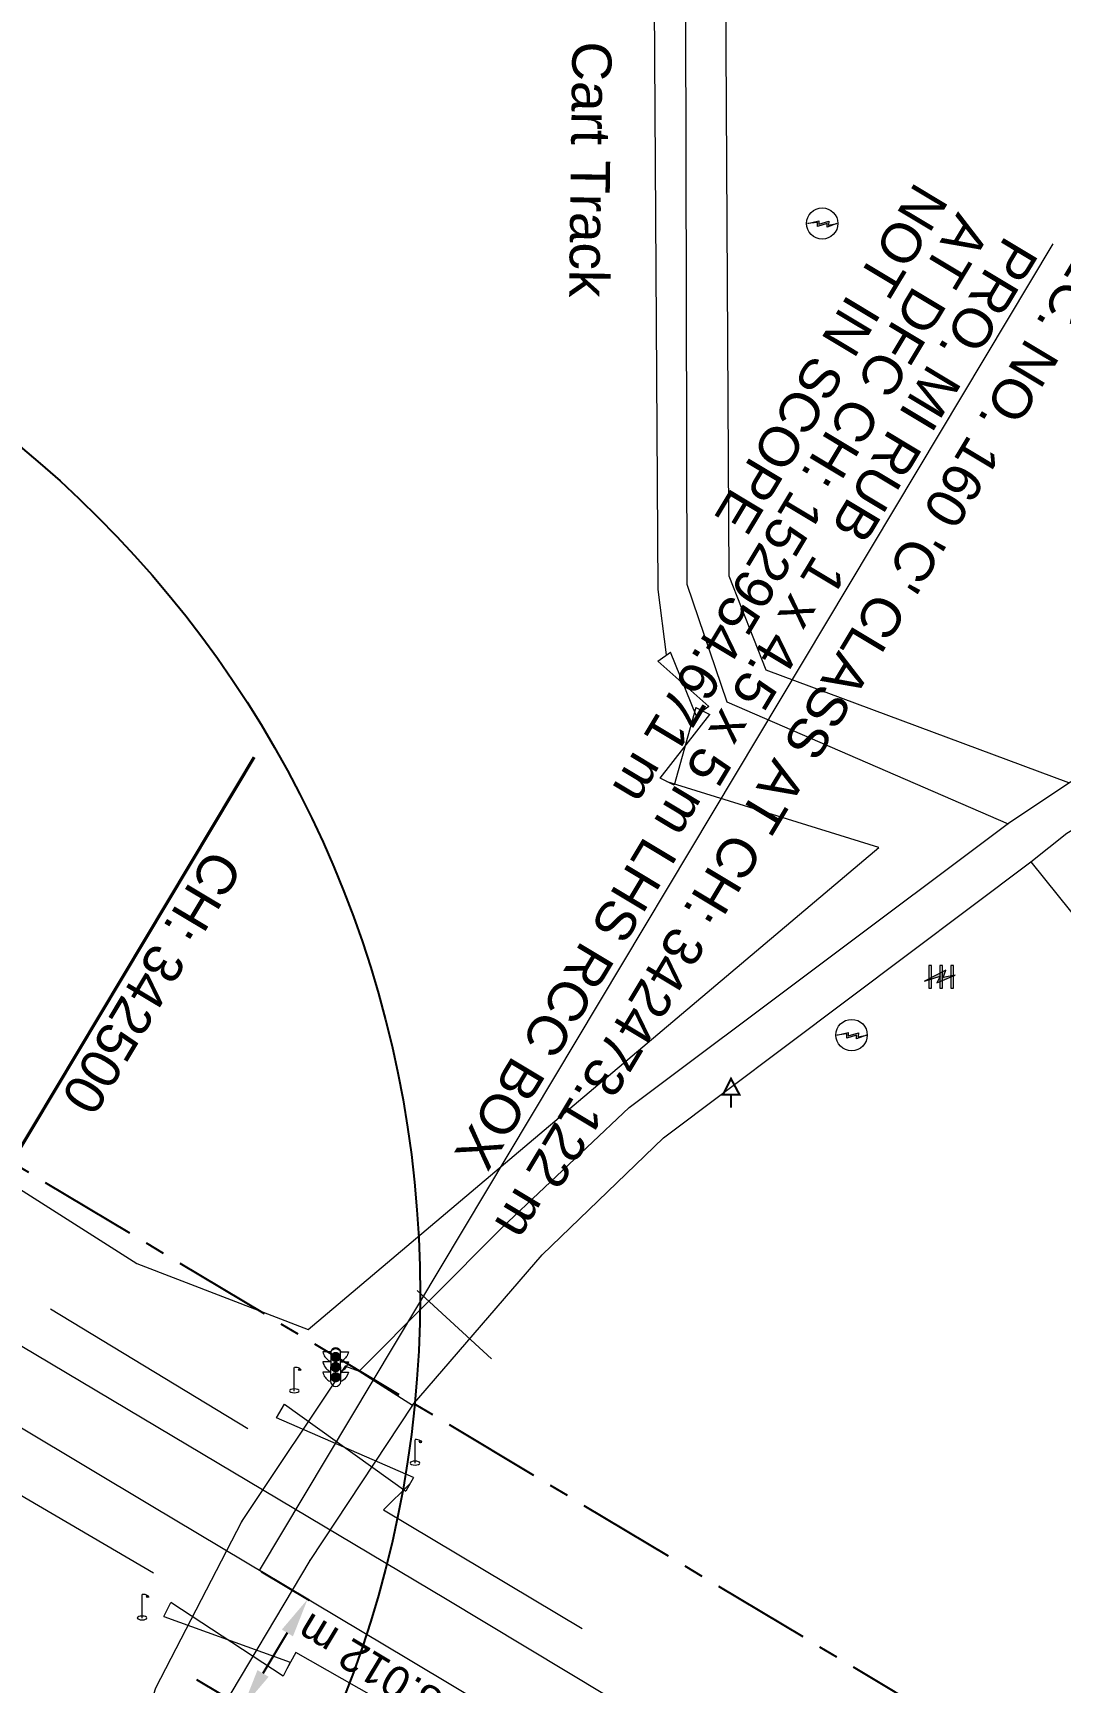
# Model space of a CAD drawing. Header units: metres. Extents: x 593168 to 611286, y 3401475 to 3412398.
# Drawn here: x 609127.3 to 609192.7, y 3402786 to 3402891.1 of the extents above; entities that cross this region are included whole.
import ezdxf

# ---------------------------------------------------------------- set-up
doc = ezdxf.new("R2010")
doc.units = ezdxf.units.M
doc.header["$MEASUREMENT"] = 0
doc.linetypes.add('CENTER', pattern=[2, 1.25, -0.25, 0.25, -0.25])
doc.linetypes.add('PHANTOM2', pattern=[1.25, 0.625, -0.125, 0.125, -0.125, 0.125, -0.125])
doc.layers.get('Defpoints').update_dxf_attribs({"lineweight": 0})
for name, color, linetype, lineweight in [('Arch', 7, 'Continuous', 0), ('Cart Track', 34, 'Continuous', 0), ('Compound Wall', 251, 'Continuous', 0), ('Electric Pole', 251, 'Continuous', 0), ('Existing IR Chainage', 7, 'Continuous', 0), ('Existing IR Track', 143, 'Continuous', 0), ('Fence', 251, 'F-LINE', 0), ('Gate', 251, 'Continuous', 0), ('Grill', 251, 'Continuous', 0), ('Lamp_Post', 251, 'Continuous', 0), ('LC DETAILS IN PLAN', 7, 'Continuous', 0), ('Pavers', 7, 'Continuous', 0), ('PROPOSED DFCC TRACK', 1, 'Continuous', 0), ('Sign Board', 251, 'Continuous', 0), ('Subroad Edge', 34, 'Continuous', 0), ('Transformer', 251, 'Continuous', 0)]:
    doc.layers.add(name, color=color, linetype=linetype, lineweight=lineweight)
doc.layers.add('Existing Railway Boundary', color=7, linetype='CENTER')
doc.layers.add('MATCH LINE', color=7, linetype='Continuous')
doc.styles.get("Standard").update_dxf_attribs({"font": 'arial_0.ttf'})
doc.styles.add('Style-Arial', font='arial_0.ttf')
doc.linetypes.add('F-LINE', pattern='A,0.6,["X",Standard,S=0.3,R=0,X=0,Y=-0.15],0.1', length=0.7)
doc.dimstyles.get("Standard").update_dxf_attribs({"dimtxt": 0.18, "dimasz": 0.18, "dimexe": 0.18, "dimexo": 0.0625, "dimgap": 0.09, "dimtad": 0, "dimtih": 1, "dimtoh": 1, "dimdec": 4, "dimzin": 0, "dimdsep": 46, "dimtxsty": 'Standard', "dimcen": 0.09, "dimadec": 0, "dimazin": 0, "dimtfac": 1, "dimtdec": 4, "dimtofl": 0, "dimtmove": 0, "dimatfit": 3, "dimfxl": 1, "dimtolj": 1, "dimtzin": 0, "dimarcsym": 0})

# ---------------------------------------------------------------- blocks, each defined once
blk = doc.blocks.new('GT')
at = {"layer": 'Gate'}
for p, q in [((-0.5, -0.5), (-0.5, 0.5)), ((-0.5, 0.5), (0.5, -0.5)), ((0.5, 0.5), (0.5, -0.5))]:
    blk.add_line(p, q, dxfattribs=at)
blk.add_lwpolyline([(0.5, 0.5), (-0.5, -0.5)], dxfattribs=at)
blk = doc.blocks.new('EP')
blk.add_hatch(color=8).paths.add_polyline_path([(-0.21, -0.05), (-0.21, 0.16), (-0.93, -0.01), (-0.31, 0.07), (-0.31, -0.19), (0.31, 0), (0.31, -0.24), (0.94, -0.01), (0.41, -0.1), (0.43, 0.15)])
at = {"color": 8}
for p, q in [((-0.93, -0.01), (-0.21, 0.16)), ((-0.31, 0.07), (-0.93, -0.01)), ((-0.31, -0.19), (-0.31, 0.07)), ((0.31, 0), (-0.31, -0.19)), ((-0.21, 0.16), (-0.21, -0.05)), ((-0.21, -0.05), (0.43, 0.15)), ((0.31, -0.24), (0.31, 0)), ((0.43, 0.15), (0.41, -0.1)), ((0.94, -0.01), (0.31, -0.24)), ((0.41, -0.1), (0.94, -0.01))]:
    blk.add_line(p, q, dxfattribs=at)
blk.add_circle((0, 0), 1, dxfattribs=at)
blk = doc.blocks.new('LP')
for points in [[(0, 0), (0, 1.5)], [(0.25, 1.35), (0.44, 1.35)]]:
    blk.add_lwpolyline(points)
for centre, radius, start, end in [((0.07, 0.99), 0.519, 57.6425, 97.3165), ((0.34, 1.33), 0.094, 11.7012, 168.0476)]:
    blk.add_arc(centre, radius, start, end)
blk.add_ellipse((0.35, 1.36), major_axis=(0.0017, 0.0438), ratio=0.461056, start_param=1.74022, end_param=4.575836)
at = {"extrusion": (0, 0, -1)}
blk.add_ellipse((0, 0.01), major_axis=(0.308, 0), ratio=0.400495, dxfattribs=at)
blk = doc.blocks.new('SIG')
for color, points in [(1, [(-0.22, 0.42, 0.180295), (-0.01, 0.33, -0.00255), (0.01, 0.33, -0.00255), (0.02, 0.33, 0.180295), (0.23, 0.42, -0.002654), (0.25, 0.44, 0.184495), (0.33, 0.65, 1.000001), (-0.32, 0.65, 0.184495), (-0.24, 0.44, -0.002654)]), (2, [(0.23, -0.23, -0.002654), (0.25, -0.21, 0.184495), (0.33, 0.01, 1.000001), (-0.32, 0.01, 0.184495), (-0.24, -0.21, -0.002654), (-0.22, -0.23, 0.180295), (-0.01, -0.32, -0.00255), (0.01, -0.32, -0.00255), (0.02, -0.32, 0.180295)]), (3, [(0.23, -0.88, -0.002654), (0.25, -0.86, 0.184495), (0.33, -0.64, 1.000001), (-0.32, -0.64, 0.184495), (-0.24, -0.86, -0.002654), (-0.22, -0.88, 0.395599)])]:
    blk.add_hatch(color=color).paths.add_polyline_path(points)
for p, q in [((-0.31, 0.98), (-0.32, -0.9)), ((0.33, -0.9), (0.32, 0.98))]:
    blk.add_line(p, q)
for points in [[(-0.31, 0.98), (-0.81, 0.98, 0.198758), (-0.42, 0.41, 0.003814), (-0.31, 0.39, 0.003814)], [(-0.31, 0.33), (-0.81, 0.33, 0.198758), (-0.42, -0.23, 0.003727), (-0.32, -0.26, 0.003727)], [(0.32, 0.98), (0.82, 0.98, -0.198758), (0.44, 0.41, -0.003814), (0.32, 0.39, -0.003814)], [(0.32, 0.33), (0.82, 0.33, -0.198758), (0.44, -0.23, -0.003727), (0.33, -0.26, -0.003727)], [(-0.32, -0.32), (-0.81, -0.32, 0.198758), (-0.42, -0.88, 0.003639), (-0.32, -0.9)], [(0.33, -0.32), (0.82, -0.32, -0.198758), (0.44, -0.88, -0.003639), (0.33, -0.9)]]:
    blk.add_lwpolyline(points, format="xyb")
for centre, radius, start, end in [((0.01, 0.91), 0.324, 12.4049, 167.5951), ((0.01, 0.81), 0.357, 27.7578, 152.2422), ((0.01, -0.9), 0.324, 181.4572, 358.5428)]:
    blk.add_arc(centre, radius, start, end)
blk = doc.blocks.new('TRF')
blk.add_hatch(color=256).paths.add_polyline_path([(0.22, -0.04), (0.38, 0.42), (-0.98, -0.29), (0.02, 0.04), (-0.18, -0.39), (0.98, 0.09)])
for p, q in [((-0.69, 0.72), (-0.69, -0.72)), ((-0.52, 0.72), (-0.69, 0.72)), ((-0.52, -0.72), (-0.52, 0.72)), ((0, 0.72), (0, -0.72)), ((0.17, 0.72), (0, 0.72)), ((0.17, -0.72), (0.17, 0.72)), ((0.7, 0.72), (0.7, -0.72)), ((0.87, 0.72), (0.7, 0.72)), ((0.87, -0.72), (0.87, 0.72)), ((-0.69, -0.72), (-0.52, -0.72)), ((0, -0.72), (0.17, -0.72)), ((0.7, -0.72), (0.87, -0.72))]:
    blk.add_line(p, q)
blk.add_lwpolyline([(0.22, -0.04), (0.38, 0.42), (-0.98, -0.29), (0.02, 0.04), (-0.18, -0.39), (0.98, 0.09)], close=True)
blk = doc.blocks.new('TSB')
at = {"const_width": 0.132}
blk.add_lwpolyline([(-0.51, 0.84), (0.54, 0.84), (0, 1.85)], close=True, dxfattribs=at)
at = {"const_width": 0.142}
blk.add_lwpolyline([(0, 0.84), (0, 0)], dxfattribs=at)
blk = doc.blocks.new('*D34')
at = {"layer": 'Defpoints', "color": 0, "transparency": 16777216}
for p in [(609141.73, 3402793.12), (609137.61, 3402786.25), (609140.67, 3402784.42)]:
    blk.add_point(p, dxfattribs=at)
at = {"layer": 'PROPOSED DFCC TRACK', "color": 0, "lineweight": -2, "transparency": 16777216}
for p, q in [((609141.84, 3402793.06), (609144.9, 3402791.23)), ((609143.5, 3402789.15), (609141.95, 3402786.56)), ((609137.72, 3402786.19), (609140.78, 3402784.35))]:
    blk.add_line(p, q, dxfattribs=at)
at = {"layer": 'PROPOSED DFCC TRACK', "color": 0, "transparency": 16777216}
for points in [[(609143.15, 3402789.36), (609143.86, 3402788.93), (609144.79, 3402791.29)], [(609141.6, 3402786.78), (609142.31, 3402786.35), (609140.67, 3402784.42)]]:
    blk.add_solid(points, dxfattribs=at)
at = {"layer": 'PROPOSED DFCC TRACK', "color": 0, "lineweight": 0, "transparency": 16777216, "insert": (609148.75, 3402787.05), "char_height": 2, "attachment_point": 5, "rotation": 149, "style": 'Style-Arial'}
blk.add_mtext('\\A1;8.012 m', dxfattribs=at)
blk = doc.blocks.new('TerminatorOpen_0.5')
at = {"color": 0, "linetype": 'ByBlock', "lineweight": -2}
for q in [(-1, 0.25), (-1, 0), (-1, -0.25)]:
    blk.add_line((0, 0), q, dxfattribs=at)

msp = doc.modelspace()

# ---------------------------------------------------------------- linework, layer by layer
at = {"color": 3}
msp.add_circle((609081.9609, 3402810.7029), 70, dxfattribs=at)
at = {"layer": 'Arch'}
msp.add_polyline3d([(609151.7587, 3402810.9473, 263.3479), (609156.5077, 3402806.6137, 263.3519)], dxfattribs=at)
at = {"layer": 'Cart Track'}
for points in [[(609169.3464, 3402959.0239, 261.8174), (609168.9055, 3402925.4833, 261.6894), (609168.8287, 3402901.1567, 261.7734), (609168.9271, 3402855.9447, 261.7344), (609171.4911, 3402848.4448, 261.7994), (609189.391, 3402840.6759, 262.0323)], [(609193.2642, 3402843.2918, 261.9823), (609173.9778, 3402850.4634, 261.7054), (609171.6361, 3402856.4504, 261.7844), (609171.37, 3402901.3805, 261.7544), (609171.1526, 3402925.4274, 261.7774), (609171.8252, 3402959.0231, 261.7224)], [(609190.8394, 3402838.2518, 262.0313), (609202.6864, 3402823.5232, 262.0203), (609215.4552, 3402806.688, 262.0323), (609236.734, 3402783.7415, 262.1653), (609249.4974, 3402775.2086, 262.1213)]]:
    msp.add_polyline3d(points, dxfattribs=at)
at = {"layer": 'Compound Wall'}
for points in [[(609167.6378, 3402851.4343, 261.8724), (609167.1179, 3402855.6028, 261.4945), (609166.7713, 3402909.8518, 259.843)], [(609144.8227, 3402808.4816, 263.5029), (609181.1596, 3402839.1778, 260.9096), (609167.6936, 3402843.3529, 262.4582)]]:
    msp.add_polyline3d(points, dxfattribs=at)
at = {"layer": 'Existing IR Track', "flags": 128}
for points in [[(609267.1363, 3402723.1226), (609250.0745, 3402733.3309), (609234.2944, 3402742.8367), (609218.447, 3402752.3829), (609201.4731, 3402762.5553), (609184.4608, 3402772.7507), (609169.0246, 3402782.0274), (609153.5641, 3402791.3187), (609137.1437, 3402801.101), (609120.705, 3402810.8942), (609104.9257, 3402820.3753), (609089.1942, 3402829.8278), (609077.7231, 3402836.7244), (609066.2247, 3402843.6376), (609050.4356, 3402853.1153), (609034.6158, 3402862.6113), (609019.1836, 3402871.8616), (609003.7495, 3402881.113), (608987.6216, 3402890.7851)], [(609264.8724, 3402719.3394), (609247.8226, 3402729.5446), (609232.0259, 3402739.0432), (609216.2274, 3402748.5429), (609199.1874, 3402758.7352), (609182.165, 3402768.917), (609166.7139, 3402778.1693), (609151.2166, 3402787.4493), (609134.8379, 3402797.2438), (609118.3064, 3402807.1296), (609102.647, 3402816.5605), (609086.9637, 3402826.0057), (609075.4286, 3402832.8947), (609064.1631, 3402839.6227), (609048.1343, 3402849.2649), (609032.3351, 3402858.7693), (609016.8918, 3402868.03), (609001.423, 3402877.306), (608985.3338, 3402886.9608)]]:
    msp.add_lwpolyline(points, dxfattribs=at)
at = {"layer": 'Existing Railway Boundary', "ltscale": 5}
msp.add_lwpolyline([(610412.2426, 3402047.4072), (610348.1708, 3402084.3155), (610255.6699, 3402141.9633), (610098.8011, 3402235.9968), (610097.6409, 3402236.5907), (610096.8654, 3402237.0016), (610095.7382, 3402237.4658), (610093.9073, 3402238.4592), (608296.8511, 3403316.4743), (608263.9541, 3403378.7593), (608188.5487, 3403419.3953), (608142.2829, 3403445.4311)], dxfattribs=at)
at = {"layer": 'Fence'}
msp.add_lwpolyline([(608372.1017, 3403313.3551), (608381.8617, 3403288.2371), (608369.5508, 3403278.9481), (608367.1131, 3403271.5311), (608370.3664, 3403268.909), (608376.3973, 3403268.3341), (608386.7125, 3403262.4563), (608551.2206, 3403164.1511), (608632.2893, 3403115.0721), (608679.3088, 3403087.3195), (608791.5813, 3403020.1173), (608819.8372, 3403003.1193), (608873.6228, 3402970.6534), (608890.3422, 3402960.78), (608889.8609, 3402959.7253), (608927.3124, 3402936.2233), (609022.9823, 3402879.9395), (609070.4179, 3402852.2172), (609088.9237, 3402841.3128), (609133.9252, 3402812.673), (609144.8227, 3402808.4816)], dxfattribs=at)
at = {"layer": 'Grill'}
for points in [[(609140.9954, 3402802.1393, 263.5639), (609128.4138, 3402809.7765, 263.5229)], [(609134.9863, 3402792.9492, 264.0127), (609122.3044, 3402800.3632, 263.179)], [(609151.303, 3402798.6362, 263.9528), (609149.6189, 3402796.9895, 263.7878), (609162.2724, 3402789.4376, 263.4529)], [(609156.0012, 3402781.101, 264.0697), (609144.0351, 3402787.9049, 263.7008), (609143.4657, 3402786.8638, 263.8638)]]:
    msp.add_polyline3d(points, dxfattribs=at)
at = {"layer": 'LC DETAILS IN PLAN', "lineweight": 13, "flags": 128}
msp.add_lwpolyline([(609141.7279, 3402793.1238), (609192.2626, 3402877.6297)], dxfattribs=at)
at = {"layer": 'MATCH LINE', "linetype": 'PHANTOM2', "ltscale": 15, "const_width": 0.2}
msp.add_lwpolyline([(609141.3913, 3402844.9287), (609083.7215, 3402748.4912)], dxfattribs=at)
at = {"layer": 'Pavers'}
msp.add_polyline3d([(609147.2012, 3402806.1424, 263.9378), (609148.0775, 3402805.8263, 263.8918), (609151.4797, 3402803.6542, 263.8838), (609144.9329, 3402793.7518, 264.1117), (609138.8351, 3402783.522, 264.0197), (609135.0035, 3402772.4126, 263.244), (609131.5752, 3402774.4314, 263.26), (609135.1207, 3402785.6503, 264.0087), (609140.611, 3402796.2423, 264.1177)], close=True, dxfattribs=at)
for p in [(609147.201, 3402806.142, 263.938), (609148.075, 3402805.825, 263.892), (609151.463, 3402803.679, 263.884), (609140.611, 3402796.242, 264.118), (609144.933, 3402793.752, 264.112)]:
    msp.add_point(p, dxfattribs=at)
at = {"layer": 'Subroad Edge'}
for points in [[(609148.0775, 3402805.8263, 263.8918), (609157.1887, 3402814.9627, 263.205), (609165.2571, 3402822.6179, 262.4782), (609189.4263, 3402840.728, 262.0323), (609193.262, 3402843.3001, 261.9823), (609203.3175, 3402849.27, 261.9064), (609232.1485, 3402866.6774, 261.9383), (609263.0471, 3402885.5782, 261.9224), (609285.958, 3402900.0933, 261.9743), (609320.9596, 3402922.6529, 262.0143)], [(609151.4797, 3402803.6542, 263.8838), (609159.7194, 3402813.2228, 263.172), (609167.4539, 3402820.6731, 262.4362), (609190.8394, 3402838.2518, 262.0313), (609193.1314, 3402840.0956, 261.9923), (609205.0334, 3402847.1754, 261.9304), (609233.75, 3402864.3521, 261.9413), (609264.6952, 3402883.308, 261.9324), (609287.5678, 3402897.682, 261.9903), (609322.5792, 3402920.0133, 262.1613)]]:
    msp.add_polyline3d(points, dxfattribs=at)

# ---------------------------------------------------------------- block references
at = {"layer": 'Electric Pole', "xscale": 0.9997078269177826, "yscale": 0.9997078269177826, "zscale": 0.9997078269177826}
for p in [(609177.557, 3402878.9189, 260.7157), (609179.4273, 3402827.2238, 261.9044)]:
    msp.add_blockref('EP', p, dxfattribs=at)
at = {"layer": 'Gate', "yscale": 0.9997078268772032}
for p, xscale, zscale, rotation in [((609168.7118, 3402849.5952, 156.3202), 4.230856123351375, 4.230856123351375, 125.3458718831775), ((609168.8203, 3402845.6154, 156.3202), 5.054943617850896, 5.054943617850896, 63.34587188364824), ((609147.1757, 3402800.9485, 156.3202), 9.461799200538886, 9.461799200538886, 330.3458718834225), ((609139.6599, 3402788.7392, 156.3202), 8.48561902827943, 8.48561902827943, 153.3458718824488)]:
    msp.add_blockref('GT', p, dxfattribs=dict(at, xscale=xscale, zscale=zscale, rotation=rotation))
at = {"layer": 'Lamp_Post', "xscale": 0.9997078269177826, "yscale": 0.9997078269177826, "zscale": 0.9997078269177826}
for p in [(609143.9466, 3402804.5535, 263.9907), (609151.6349, 3402799.9551, 264.1357), (609134.2568, 3402790.0896, 263.8178)]:
    msp.add_blockref('LP', p, dxfattribs=at)
at = {"layer": 'Sign Board', "xscale": 0.9997078269177826, "yscale": 0.9997078269177826, "zscale": 0.9997078269177826}
for name, p in [('TSB', (609171.7485, 3402822.5964, 262.3662)), ('SIG', (609146.5705, 3402806.0726, 264.2867))]:
    msp.add_blockref(name, p, dxfattribs=at)
at = {"layer": 'Transformer', "xscale": 0.9997078269177826, "yscale": 0.9997078269177826, "zscale": 0.9997078269177826}
msp.add_blockref('TRF', (609185.0425, 3402830.9416, 261.8524), dxfattribs=at)

# ---------------------------------------------------------------- texts
at = {"layer": 'Cart Track'}
msp.add_text('Cart Track', height=2.5, rotation=269.246812, dxfattribs=at).set_placement((609161.6576, 3402890.5257, 156.3202))
at = {"layer": 'Existing IR Chainage', "color": 7, "lineweight": 0, "insert": (609130.0889, 3402822.5967), "char_height": 2.5, "attachment_point": 6, "rotation": 239.120504, "line_spacing_factor": 0.60036, "style": 'Style-Arial'}
msp.add_mtext('CH: 342500', dxfattribs=at)
at = {"layer": 'LC DETAILS IN PLAN', "color": 10, "style": 'Style-Arial'}
for s, p in [('NOT IN SCOPE', (609183.5204, 3402881.6572)), (' AT DFC CH: 152954.671 m', (609186.7086, 3402880.5354)), ('PRO. MI RUB  1 x 4.5 x 5 m LHS RCC BOX', (609189.2538, 3402878.2304))]:
    msp.add_text(s, height=2.5, rotation=239, dxfattribs=at).set_placement(p)
at = {"layer": 'LC DETAILS IN PLAN', "style": 'Style-Arial'}
msp.add_text("LC. NO. 160 'C' CLASS AT CH: 342473.122 m", height=2.5, rotation=239, dxfattribs=at).set_placement((609193.8861, 3402877.2124))

# ---------------------------------------------------------------- dimensions: what is measured, and where the dimension line sits
at = {"layer": 'PROPOSED DFCC TRACK', "color": 10, "lineweight": 0}
dim = msp.add_linear_dim(base=(609140.6697, 3402784.4169), p1=(609141.7279, 3402793.1238), p2=(609137.6089, 3402786.2513), angle=239.064004, dimstyle='Standard', override={"dimtxt": 2, "dimasz": 2.5, "dimexe": 0.125, "dimexo": 0.125, "dimgap": 0.125, "dimtad": 1, "dimtih": 0, "dimtoh": 0, "dimdec": 3, "dimzin": 11, "dimpost": ' m', "dimtxsty": 'Style-Arial', "dimsah": 1, "dimadec": 4, "dimazin": 3, "dimtmove": 2, "dimatfit": 1, "dimldrblk": 'TerminatorOpen_0.5', "dimfrac": 2, "dimtzin": 11}, dxfattribs=at)
dim.commit()
dim.dimension.update_dxf_attribs({"geometry": '*D34', "text_midpoint": (609148.7544, 3402787.0499), "dimtype": 161, "text_rotation": 149})

doc.saveas('drawing.dxf')
